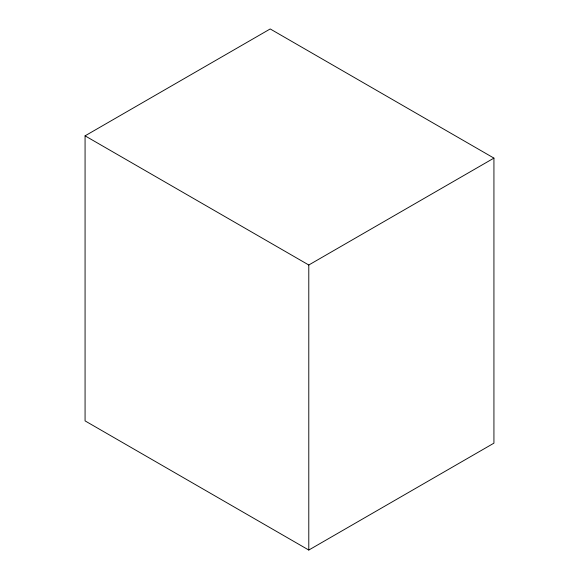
<?xml version="1.0" encoding="UTF-8"?>
<svg xmlns="http://www.w3.org/2000/svg" width="579" height="579" viewBox="0 0 579 579"><rect width="100%" height="100%" fill="white"/><g stroke="black" fill="none" stroke-linecap="round" stroke-linejoin="round"><path stroke-width="0.87" d="M85.07 135.841L270.212 28.95L493.93 158.11L493.93 443.159L308.788 550.05L85.07 420.89L85.07 135.841L308.788 265.001L493.93 158.11M308.788 265.001L308.788 550.05"/></g></svg>
